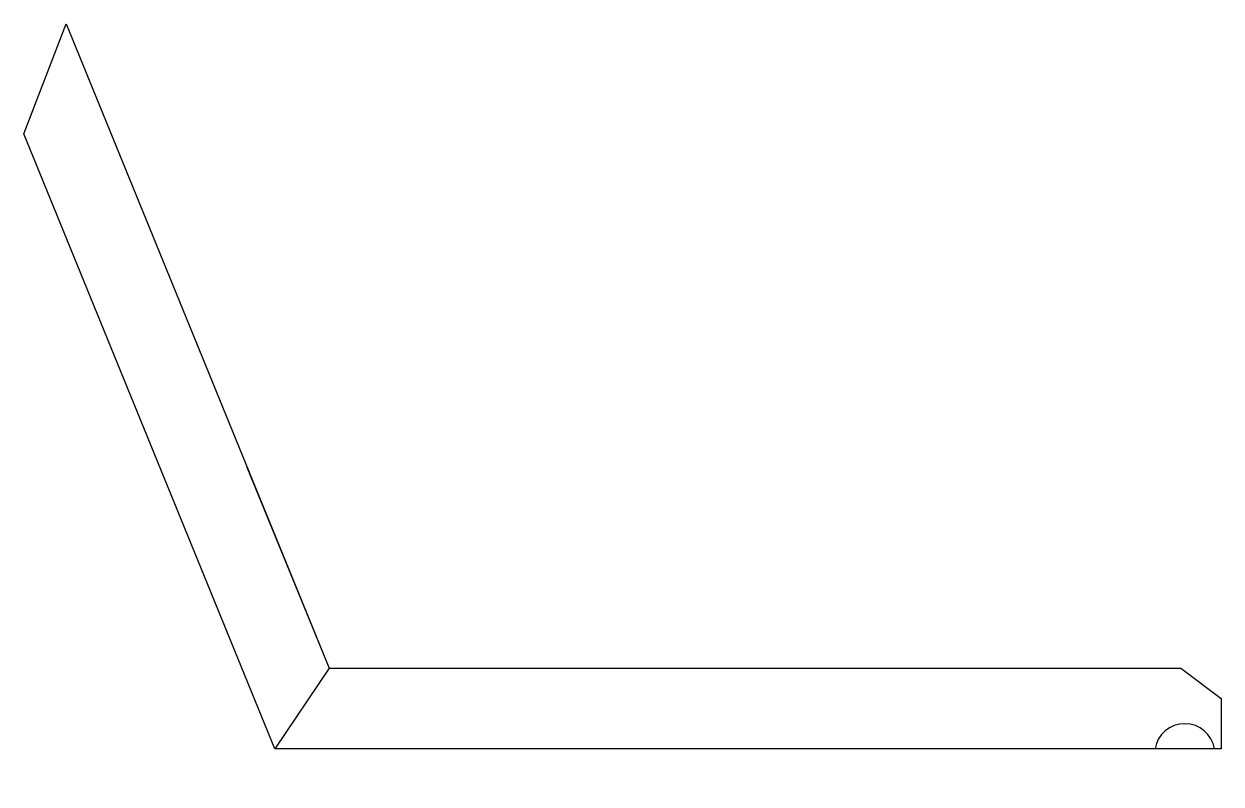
# Model space of a CAD drawing. Header units: millimetres. Extents: x -246 to 348, y -154 to 223.
import ezdxf

# ---------------------------------------------------------------- set-up
doc = ezdxf.new("R2010")
doc.units = ezdxf.units.MM
doc.layers.get('0').update_dxf_attribs({"lineweight": 25, "true_color": 0xffffff})
doc.layers.add('Main', color=7, linetype='Continuous', lineweight=25, true_color=0x000000)

# ---------------------------------------------------------------- blocks, each defined once
blk = doc.blocks.new('Рама')
blk.add_lwpolyline([(-14.79, 2.5), (-451.88, 2.5), (-576.57, 308.04), (-555.63, 362.6), (-425, 42.5), (-2, 42.5), (18, 27.5), (18, 2.5), (14.79, 2.5)])
blk.add_arc((0, 0), 15, 9.59407, 170.40593)

msp = doc.modelspace()

# ---------------------------------------------------------------- linework, layer by layer
for p, q in [((-135.53, 3.2), (-94.72, -96.8)), ((-94.72, -96.8), (-121.6, -136.8)), ((-94.72, -96.8), (-44.72, -96.8)), ((-94.72, -96.8), (5.28, -96.8)), ((-94.72, -96.8), (5.28, -96.8)), ((-94.72, -96.8), (105.28, -96.8))]:
    msp.add_line(p, q)
for points in [[(-225.35, 223.3), (-94.72, -96.8), (328.28, -96.8), (348.28, -111.8), (348.28, -136.8), (-121.6, -136.8), (-246.28, 168.74), (-225.35, 223.3)], [(-94.72, -96.8), (-44.72, -96.8)]]:
    msp.add_lwpolyline(points)
msp.add_arc((330.28, -139.3), 15, 0, 0)

# ---------------------------------------------------------------- block references
at = {"layer": 'Main'}
msp.add_blockref('Рама', (330.28, -139.3), dxfattribs=at)

doc.saveas('drawing.dxf')
